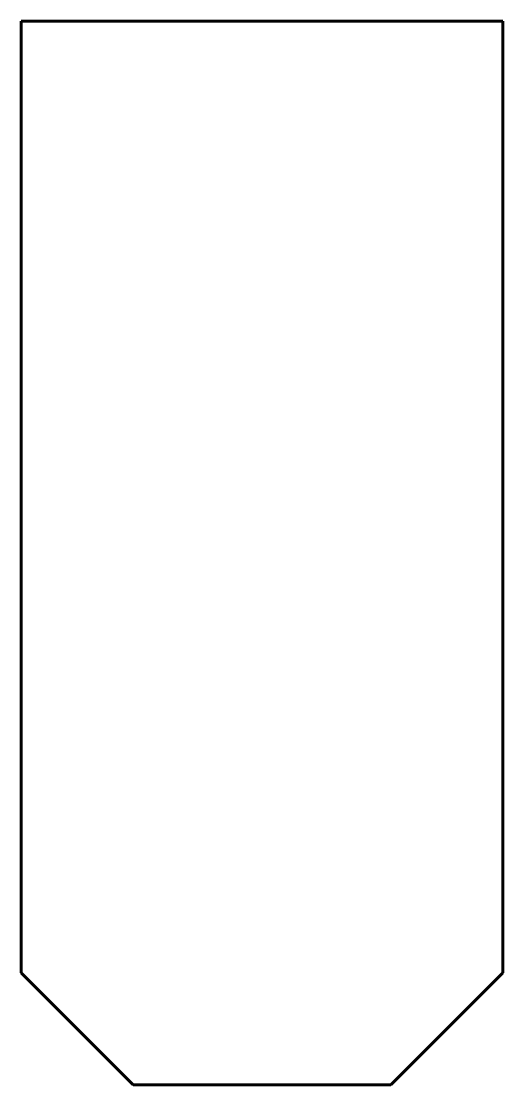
# Model space of a CAD drawing. Header units: millimetres. Extents: x -25.9 to 17.1, y -11.6 to 83.4.
import ezdxf

# ---------------------------------------------------------------- set-up
doc = ezdxf.new("R2010")
doc.units = ezdxf.units.MM
doc.linetypes.add('K5LT_BASIC', pattern=[0])

msp = doc.modelspace()

# ---------------------------------------------------------------- linework, layer by layer
at = {"color": 150, "linetype": 'K5LT_BASIC', "lineweight": 60, "true_color": 0x0080ff}
for p, q in [((17.071, 83.358), (-25.929, 83.358)), ((-25.929, 83.358), (-25.929, -1.642)), ((17.071, -1.642), (17.071, 83.358)), ((-15.929, -11.642), (-25.929, -1.642)), ((7.071, -11.642), (17.071, -1.642)), ((-15.929, -11.642), (7.071, -11.642))]:
    msp.add_line(p, q, dxfattribs=at)

doc.saveas('drawing.dxf')
